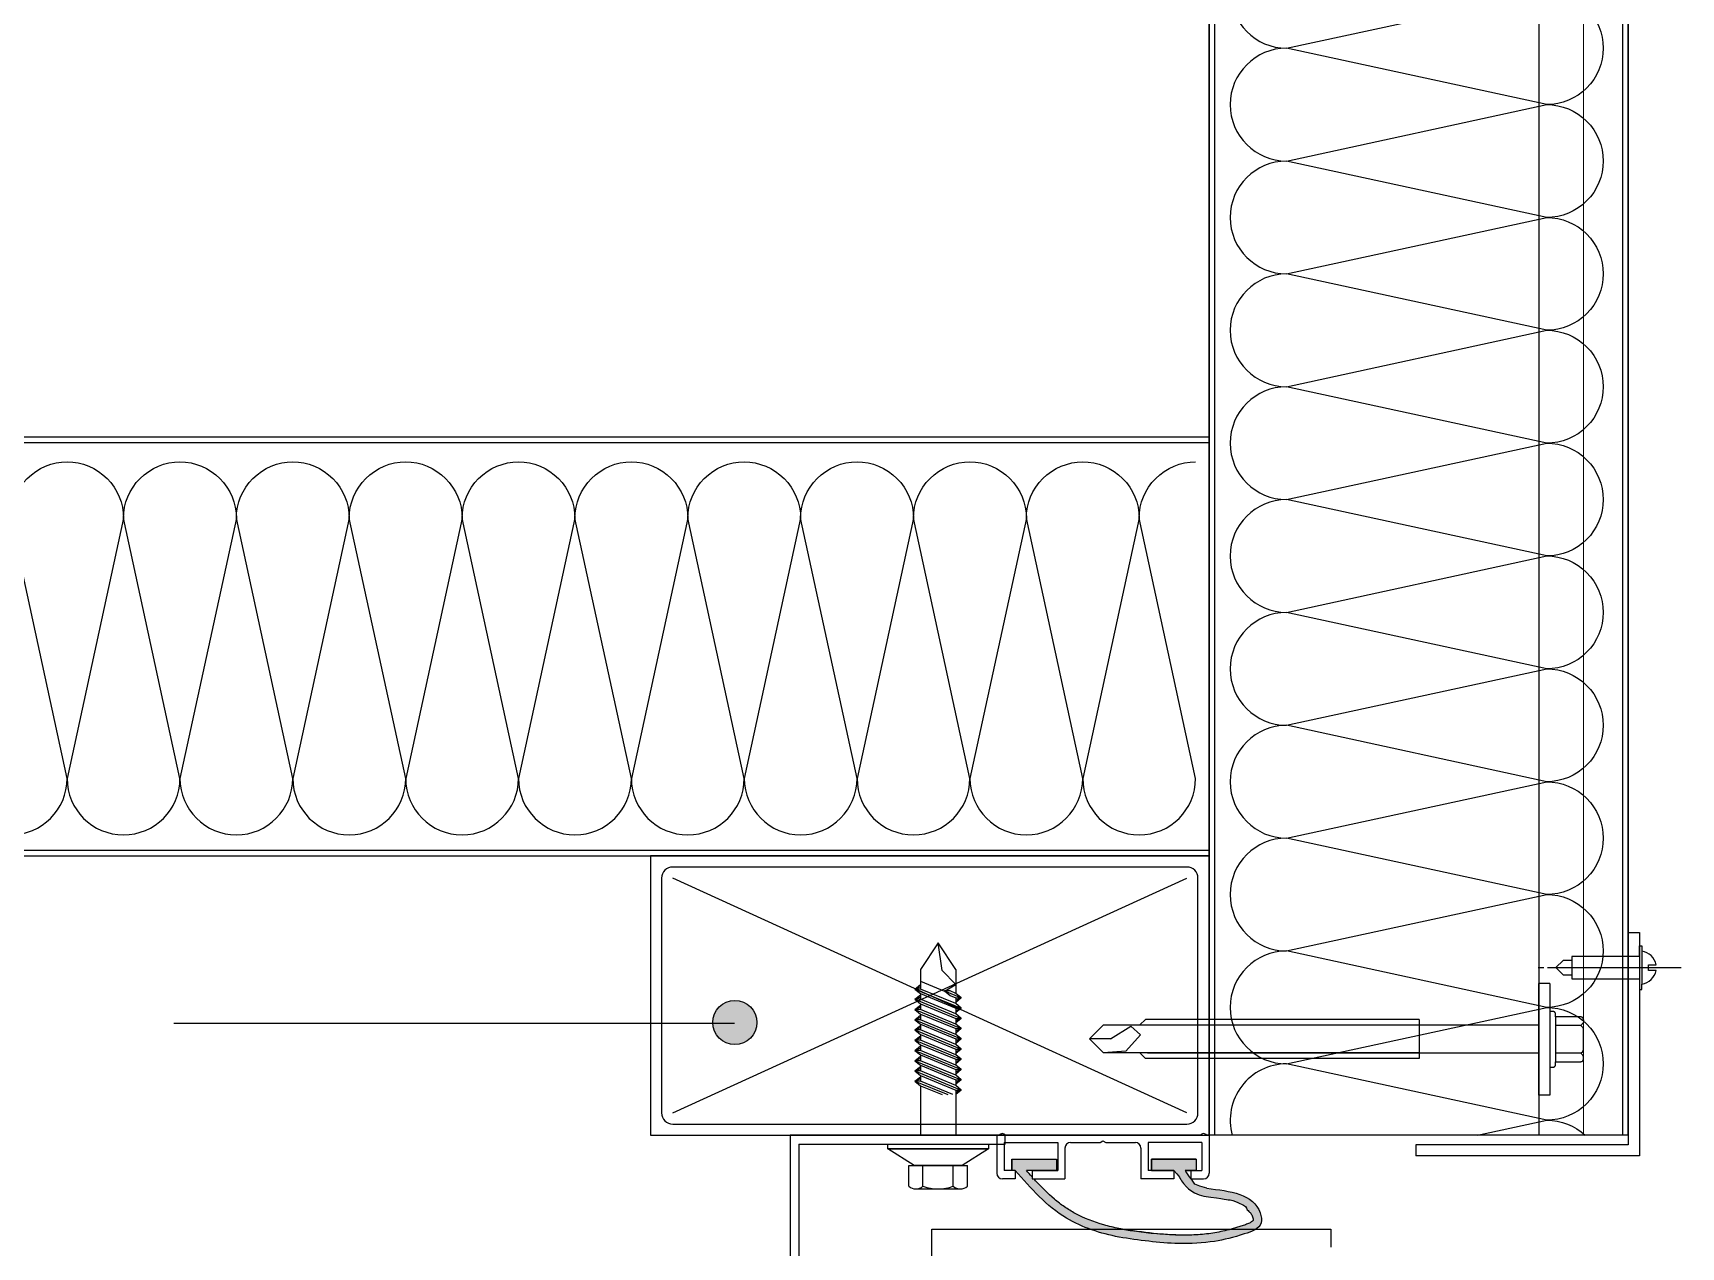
# Model space of a CAD drawing. Header units: millimetres. Extents: x 2752880 to 2775018, y 665860 to 672840.
# Drawn here: x 2759597.2 to 2759892.2, y 671795.3 to 672012.6 of the extents above; entities that cross this region are included whole.
import ezdxf

# ---------------------------------------------------------------- set-up
doc = ezdxf.new("R2010")
doc.units = ezdxf.units.MM
doc.header["$LTSCALE"] = 10
doc.linetypes.add('CEN', pattern=[62, 60, -1, 0, -1])
for name, color, linetype in [('4', 4, 'Continuous'), ('CEN', 1, 'CEN'), ('FIN(패널-T75 글라스울)', 6, 'Continuous'), ('OVERHEAD DOOR - ETC', 252, 'Continuous'), ('Part', 1, 'Continuous'), ('xref 단면도$0$내부우레탄-1', 13, 'Continuous')]:
    doc.layers.add(name, color=color, linetype=linetype)

# ---------------------------------------------------------------- blocks, each defined once
blk = doc.blocks.new('B')
at = {"color": 4}
for p, q in [((6.57, 0), (-2.98, 0)), ((4.83, 0.8), (0, 0.8)), ((4.83, -0.8), (4.83, 0.8)), ((-2.3, 0), (-2.7, 0)), ((0, -0.8), (4.83, -0.8)), ((7.25, 0), (6.85, 0))]:
    blk.add_line(p, q, dxfattribs=at)
blk.add_lwpolyline([(-0.64, 0.2), (-0.64, -0.2), (-1.19, -0.2, 0.327973), (-0.17, -1.18), (-0.17, 0), (-0.17, 1.18, 0.327973), (-1.19, 0.2)], format="xyb", close=True, dxfattribs=at)
blk.add_lwpolyline([(4.83, -0.52), (5.46, -0.52), (5.98, 0), (5.46, 0.52), (4.83, 0.52)], dxfattribs=at)
at = {"layer": '4'}
for p, q in [((-0.17, 1.57), (-0.17, 1.18)), ((0, 1.57), (-0.17, 1.57)), ((0, 0.8), (0, 1.57)), ((0, -0.8), (0, 0.8)), ((0, -0.8), (0, -1.57)), ((-0.17, -1.57), (-0.17, -1.18)), ((0, -1.57), (-0.17, -1.57))]:
    blk.add_line(p, q, dxfattribs=at)
blk = doc.blocks.new('ADDDA')
at = {"color": 4}
for p, q in [((2758499.09, 670896.96), (2758496.59, 670894.46)), ((2758499.09, 670893.22), (2758499.09, 670896.96)), ((2758499.09, 670896.96), (2758501.59, 670894.46)), ((2758496.93, 670890.47), (2758496.59, 670894.46)), ((2758496.59, 670837.96), (2758496.59, 670894.46)), ((2758499.09, 670893.22), (2758501.38, 670889.59)), ((2758501.59, 670894.46), (2758501.59, 670837.96)), ((2758499.84, 670887.82), (2758496.93, 670890.47)), ((2758501.38, 670889.59), (2758499.84, 670887.82)), ((2758495.59, 670886.96), (2758496.59, 670887.96)), ((2758495.59, 670837.96), (2758495.59, 670886.96)), ((2758496.59, 670886.58), (2758496.59, 670816.56)), ((2758502.59, 670886.96), (2758501.59, 670887.96)), ((2758501.59, 670886.58), (2758501.59, 670816.56)), ((2758502.59, 670837.96), (2758502.59, 670886.96)), ((2758502.59, 670837.96), (2758495.59, 670837.96)), ((2758489.02, 670816.56), (2758509.02, 670816.56)), ((2758509.02, 670814.56), (2758489.02, 670814.56)), ((2758494.02, 670814.56), (2758494.02, 670814.06)), ((2758494.52, 670813.56), (2758495.02, 670813.56)), ((2758503.02, 670813.56), (2758495.02, 670813.56)), ((2758495.02, 670813.56), (2758495.02, 670809.06)), ((2758496.52, 670809.06), (2758496.52, 670813.56)), ((2758501.52, 670809.06), (2758501.52, 670813.56)), ((2758503.02, 670809.06), (2758503.02, 670813.56)), ((2758503.02, 670813.56), (2758503.52, 670813.56)), ((2758504.02, 670814.06), (2758504.02, 670814.56)), ((2758496.52, 670809.06), (2758496.16, 670808.71)), ((2758496.52, 670809.06), (2758496.87, 670808.71)), ((2758501.52, 670809.06), (2758501.16, 670808.71)), ((2758501.52, 670809.06), (2758502.02, 670808.56)), ((2758495.52, 670808.56), (2758495.81, 670808.56)), ((2758497.23, 670808.56), (2758500.81, 670808.56)), ((2758502.52, 670808.56), (2758502.02, 670808.56))]:
    blk.add_line(p, q, dxfattribs=at)
for centre, start, end in [((2758494.52, 670814.06), 180, 270), ((2758503.52, 670814.06), 270, 0), ((2758495.52, 670809.06), 180, 270), ((2758502.52, 670809.06), 270, 0), ((2758495.81, 670809.06), 270, 315), ((2758497.23, 670809.06), 225, 270), ((2758500.81, 670809.06), 270, 315)]:
    blk.add_arc(centre, 0.5, start, end, dxfattribs=at)
at = {"layer": '4'}
for p, q in [((2758489.02, 670814.56), (2758489.02, 670816.56)), ((2758509.02, 670814.56), (2758509.02, 670816.56))]:
    blk.add_line(p, q, dxfattribs=at)

msp = doc.modelspace()

# ---------------------------------------------------------------- hatches: boundary and pattern name
at = {"linetype": 'ByBlock'}
h = msp.add_hatch(color=4, dxfattribs=at)
h.dxf.hatch_style = 1
h.paths.add_polyline_path([(2759726.76, 671835.51, 1), (2759718.88, 671835.51, 1)])
at = {"layer": 'OVERHEAD DOOR - ETC'}
h = msp.add_hatch(color=256, dxfattribs=at)
h.dxf.hatch_style = 1
edge = h.paths.add_edge_path()
edge.add_line((2759805.4, 671809.03), (2759803.4, 671809.03))
edge.add_spline(control_points=[(2759803.4, 671809.03), (2759803.72, 671808.5), (2759804.04, 671807.97), (2759804.4, 671807.53)], knot_values=[0, 0, 0, 0, 1.802776, 1.802776, 1.802776, 1.802776], degree=3, periodic=0)
edge.add_line((2759804.39, 671807.53), (2759804.67, 671807.31))
edge.add_line((2759804.67, 671807.31), (2759805.14, 671806.59))
edge.add_line((2759805.14, 671806.59), (2759806.02, 671806.25))
edge.add_line((2759806.02, 671806.25), (2759807.29, 671805.84))
edge.add_spline(control_points=[(2759807.29, 671805.84), (2759811.47, 671805.35), (2759816.37, 671804.77), (2759817.37, 671798.83), (2759813.11, 671797.3), (2759808.49, 671796.13), (2759800.74, 671795.72), (2759795.12, 671796.57), (2759791.59, 671797.09)], knot_values=[0, 0, 0, 0, 10.510022, 12.30215, 15.888405, 21.408051, 27.790202, 38.523805, 38.523805, 38.523805, 38.523805], degree=3, periodic=0)
edge.add_spline(control_points=[(2759791.59, 671797.09), (2759791.57, 671797.1), (2759788.36, 671797.75), (2759780.82, 671800.09), (2759775.8, 671805.83), (2759773, 671809.03)], knot_values=[81.368069, 81.368069, 81.368069, 81.368069, 81.427954, 91.382666, 103.911951, 103.911951, 103.911951, 103.911951], degree=3, periodic=0)
edge.add_line((2759773, 671809.03), (2759772.4, 671809.03))
edge.add_line((2759772.4, 671809.03), (2759772.4, 671811.03))
edge.add_line((2759772.4, 671811.03), (2759780.4, 671811.03))
edge.add_line((2759780.4, 671811.03), (2759780.4, 671809.03))
edge.add_line((2759780.4, 671809.03), (2759774.99, 671809.03))
edge.add_spline(control_points=[(2759774.99, 671809.03), (2759775.33, 671808.65), (2759775.66, 671808.27), (2759776, 671807.9)], knot_values=[101.110526, 101.110526, 101.110526, 101.110526, 102.614786, 102.614786, 102.614786, 102.614786], degree=3, periodic=0)
edge.add_line((2759776, 671807.9), (2759776, 671807.53))
edge.add_line((2759776, 671807.53), (2759776.34, 671807.53))
edge.add_spline(control_points=[(2759776.34, 671807.53), (2759776.43, 671807.42), (2759776.53, 671807.31), (2759777.72, 671806.03), (2759778.83, 671804.91), (2759780.59, 671803.42), (2759781.19, 671802.95), (2759782.42, 671802.09), (2759783.06, 671801.69), (2759785.31, 671800.48), (2759787.06, 671799.82), (2759789.75, 671799.04), (2759790.66, 671798.82), (2759791.65, 671798.61), (2759791.75, 671798.59), (2759791.85, 671798.57)], knot_values=[81.408921, 81.408921, 81.408921, 81.408921, 81.846453, 81.846453, 86.724969, 86.724969, 89.164228, 89.164228, 91.603486, 91.603486, 97.394899, 97.394899, 100.290605, 100.290605, 100.605478, 100.605478, 100.605478, 100.605478], degree=3, periodic=0)
edge.add_spline(control_points=[(2759791.85, 671798.57), (2759792.65, 671798.41), (2759793.44, 671798.27), (2759795.41, 671797.97), (2759796.58, 671797.84), (2759798.36, 671797.68), (2759798.98, 671797.64), (2759799.6, 671797.6)], knot_values=[72.981686, 72.981686, 72.981686, 72.981686, 75.56252, 75.56252, 79.405214, 79.405214, 81.408921, 81.408921, 81.408921, 81.408921], degree=3, periodic=0)
edge.add_spline(control_points=[(2759799.6, 671797.6), (2759800.42, 671797.53), (2759801.23, 671797.49), (2759802.14, 671797.46), (2759802.22, 671797.46), (2759802.31, 671797.46)], knot_values=[24.457688, 24.457688, 24.457688, 24.457688, 26.980257, 26.980257, 27.239597, 27.239597, 27.239597, 27.239597], degree=3, periodic=0)
edge.add_spline(control_points=[(2759802.31, 671797.46), (2759803.19, 671797.44), (2759804.07, 671797.45), (2759805.98, 671797.54), (2759807.01, 671797.63), (2759808.98, 671797.9), (2759809.92, 671798.09), (2759811.38, 671798.45), (2759811.88, 671798.59), (2759812.65, 671798.82), (2759812.92, 671798.9), (2759813.46, 671799.07), (2759813.74, 671799.16), (2759814.28, 671799.34), (2759814.53, 671799.44), (2759814.97, 671799.63), (2759815.15, 671799.73), (2759815.41, 671799.91), (2759815.49, 671799.99), (2759815.54, 671800.05), (2759815.54, 671800.06), (2759815.55, 671800.08), (2759815.55, 671800.08), (2759815.56, 671800.16), (2759815.57, 671800.25), (2759815.55, 671800.49), (2759815.52, 671800.62), (2759815.44, 671800.88), (2759815.38, 671801), (2759815.22, 671801.29), (2759815.1, 671801.45), (2759814.76, 671801.74), (2759814.55, 671801.88), (2759814.2, 671802.78), (2759813.56, 671802.94), (2759812.8, 671803.35), (2759812.14, 671803.68), (2759811.1, 671803.79), (2759810.54, 671803.93), (2759806.74, 671804.42)], knot_values=[0, 0, 0, 0, 2.699013, 2.699013, 5.918469, 5.918469, 9.137924, 9.137924, 10.747652, 10.747652, 11.552515, 11.552515, 12.357379, 12.357379, 13.187027, 13.187027, 14.016674, 14.016674, 14.846322, 14.846322, 15.271824, 15.271824, 15.697327, 15.697327, 16.368626, 16.368626, 17.039926, 17.039926, 17.711225, 17.711225, 18.939482, 18.939482, 20.167739, 20.167739, 21.883718, 21.883718, 23.599698, 23.599698, 24.457688, 24.457688, 24.457688, 24.457688], degree=3, periodic=0)
edge.add_spline(control_points=[(2759806.74, 671804.42), (2759806.17, 671804.54), (2759805.6, 671804.75), (2759804.7, 671805.24), (2759804.35, 671805.48), (2759803.86, 671805.91), (2759803.7, 671806.06), (2759803.4, 671806.38), (2759803.26, 671806.55), (2759802.88, 671807.03), (2759802.67, 671807.35), (2759802.35, 671807.86), (2759802.23, 671808.06), (2759801.4, 671809.03)], knot_values=[0, 0, 0, 0, 1.654202, 1.654202, 2.776859, 2.776859, 3.338188, 3.338188, 3.899517, 3.899517, 4.888564, 4.888564, 5.545615, 5.545615, 5.545615, 5.545615], degree=3, periodic=0)
edge.add_line((2759801.4, 671809.03), (2759797.4, 671809.03))
edge.add_line((2759797.4, 671809.03), (2759797.4, 671811.03))
edge.add_line((2759797.4, 671811.03), (2759805.4, 671811.03))
edge.add_line((2759805.4, 671811.03), (2759805.4, 671809.03))

# ---------------------------------------------------------------- linework, layer by layer
at = {"color": 4, "linetype": 'ByBlock'}
for p, q in [((2759807.7, 671815.33), (2759807.7, 672290.33)), ((2759807.7, 671815.33), (2759807.7, 672290.33)), ((2759808.7, 671815.33), (2759808.7, 672290.33)), ((2759866.7, 672290.33), (2759866.7, 671815.33)), ((2759881.7, 672290.33), (2759881.7, 671815.33)), ((2759882.7, 672290.33), (2759882.7, 671815.33)), ((2759262.28, 671940.33), (2759807.7, 671940.33)), ((2759262.28, 671939.33), (2759807.7, 671939.33)), ((2759262.28, 671866.33), (2759807.7, 671866.33)), ((2759262.28, 671865.33), (2759807.7, 671865.33)), ((2759622.42, 671835.42), (2759722.74, 671835.42)), ((2759882.7, 671815.33), (2759807.7, 671815.33))]:
    msp.add_line(p, q, dxfattribs=at)
at = {"color": 2, "linetype": 'ByBlock'}
for p, q in [((2759882.7, 671851.62), (2759882.7, 671813.62)), ((2759882.7, 671851.62), (2759884.7, 671851.62)), ((2759884.7, 671851.62), (2759884.7, 671811.62)), ((2759882.7, 671813.62), (2759844.7, 671813.62)), ((2759844.7, 671813.62), (2759844.7, 671811.62)), ((2759884.7, 671811.62), (2759844.7, 671811.62))]:
    msp.add_line(p, q, dxfattribs=at)
at = {"color": 4, "linetype": 'ByBlock'}
for points in [[(2759882.7, 671815.33), (2759882.7, 672290.33), (2759262.28, 672290.33)], [(2759882.7, 671815.33), (2759882.7, 672290.33)]]:
    msp.add_lwpolyline(points, dxfattribs=at)
msp.add_circle((2759722.82, 671835.51), 3.94, dxfattribs=at)
at = {"layer": 'FIN(패널-T75 글라스울)'}
msp.add_line((2759807.7, 672290.33), (2759807.7, 671815.33), dxfattribs=at)
at = {"layer": 'OVERHEAD DOOR - ETC'}
for p, q in [((2759807.7, 671865.33), (2759707.7, 671865.33)), ((2759707.7, 671865.33), (2759707.7, 671815.33)), ((2759807.7, 671815.33), (2759807.7, 671865.33)), ((2759803.7, 671863.33), (2759711.7, 671863.33)), ((2759709.7, 671861.33), (2759709.7, 671819.33)), ((2759711.7, 671819.33), (2759803.7, 671861.33)), ((2759803.7, 671819.33), (2759711.7, 671861.33)), ((2759805.7, 671819.33), (2759805.7, 671861.33)), ((2759759.2, 671849.77), (2759756.05, 671844.97)), ((2759762.35, 671844.97), (2759759.2, 671849.77)), ((2759759.94, 671844.8), (2759759.2, 671849.77)), ((2759756.05, 671844.97), (2759756.05, 671841.5)), ((2759762.35, 671842.3), (2759759.94, 671844.8)), ((2759762.35, 671844.97), (2759762.35, 671840.72)), ((2759755.05, 671841.5), (2759756.05, 671842.31)), ((2759756.05, 671841.9), (2759755.05, 671841.5)), ((2759755.05, 671841.5), (2759763.35, 671838.08)), ((2759755.05, 671841.5), (2759763.35, 671838.08)), ((2759756.05, 671841.5), (2759755.05, 671841.5)), ((2759755.05, 671841.5), (2759756.05, 671840.7)), ((2759756.05, 671842.93), (2759760.34, 671841.13)), ((2759762.35, 671838.89), (2759756.05, 671841.5)), ((2759760.34, 671841.13), (2759762.35, 671842.3)), ((2759755.05, 671839.67), (2759756.05, 671840.47)), ((2759756.05, 671840.07), (2759755.05, 671839.67)), ((2759755.05, 671839.67), (2759763.35, 671836.25)), ((2759755.05, 671839.67), (2759763.35, 671836.25)), ((2759756.05, 671839.67), (2759755.05, 671839.67)), ((2759755.05, 671839.67), (2759756.05, 671838.86)), ((2759755.05, 671837.84), (2759756.05, 671838.64)), ((2759756.05, 671840.7), (2759756.05, 671839.67)), ((2759756.05, 671840.7), (2759762.35, 671838.08)), ((2759762.35, 671837.06), (2759756.05, 671839.67)), ((2759756.05, 671838.86), (2759756.05, 671837.84)), ((2759756.05, 671838.86), (2759762.35, 671836.25)), ((2759760.34, 671841.16), (2759763.35, 671839.92)), ((2759760.34, 671841.16), (2759763.35, 671839.92)), ((2759761.34, 671841.16), (2759760.34, 671841.16)), ((2759760.34, 671841.16), (2759761.34, 671840.35)), ((2759762.35, 671840.72), (2759761.34, 671841.16)), ((2759761.34, 671840.35), (2759762.35, 671839.92)), ((2759763.35, 671839.92), (2759762.35, 671840.72)), ((2759762.35, 671839.92), (2759762.35, 671838.89)), ((2759762.35, 671839.92), (2759763.35, 671839.92)), ((2759762.35, 671839.52), (2759763.35, 671839.92)), ((2759763.35, 671839.92), (2759762.35, 671839.11)), ((2759763.35, 671838.08), (2759762.35, 671838.89)), ((2759756.05, 671838.24), (2759755.05, 671837.84)), ((2759755.05, 671837.84), (2759763.35, 671834.42)), ((2759755.05, 671837.84), (2759763.35, 671834.42)), ((2759756.05, 671837.84), (2759755.05, 671837.84)), ((2759755.05, 671837.84), (2759756.05, 671837.03)), ((2759755.05, 671836), (2759756.05, 671836.81)), ((2759756.05, 671836.4), (2759755.05, 671836)), ((2759755.05, 671836), (2759763.35, 671832.59)), ((2759755.05, 671836), (2759763.35, 671832.59)), ((2759756.05, 671836), (2759755.05, 671836)), ((2759755.05, 671836), (2759756.05, 671835.2)), ((2759762.35, 671835.22), (2759756.05, 671837.84)), ((2759756.05, 671837.03), (2759756.05, 671836)), ((2759756.05, 671837.03), (2759762.35, 671834.42)), ((2759762.35, 671833.39), (2759756.05, 671836)), ((2759762.35, 671838.08), (2759762.35, 671837.06)), ((2759762.35, 671837.68), (2759763.35, 671838.08)), ((2759763.35, 671838.08), (2759762.35, 671837.28)), ((2759762.35, 671838.08), (2759763.35, 671838.08)), ((2759763.35, 671836.25), (2759762.35, 671837.06)), ((2759762.35, 671836.25), (2759762.35, 671835.22)), ((2759762.35, 671835.85), (2759763.35, 671836.25)), ((2759763.35, 671836.25), (2759762.35, 671835.45)), ((2759762.35, 671836.25), (2759763.35, 671836.25)), ((2759755.05, 671834.17), (2759756.05, 671834.97)), ((2759756.05, 671834.57), (2759755.05, 671834.17)), ((2759755.05, 671834.17), (2759763.35, 671830.75)), ((2759755.05, 671834.17), (2759763.35, 671830.75)), ((2759756.05, 671834.17), (2759755.05, 671834.17)), ((2759755.05, 671834.17), (2759756.05, 671833.37)), ((2759755.05, 671832.34), (2759756.05, 671833.14)), ((2759756.05, 671832.74), (2759755.05, 671832.34)), ((2759756.05, 671835.2), (2759756.05, 671834.17)), ((2759756.05, 671835.2), (2759762.35, 671832.59)), ((2759762.35, 671831.56), (2759756.05, 671834.17)), ((2759756.05, 671833.37), (2759756.05, 671832.34)), ((2759756.05, 671833.37), (2759762.35, 671830.75)), ((2759763.35, 671834.42), (2759762.35, 671835.22)), ((2759762.35, 671834.42), (2759762.35, 671833.39)), ((2759762.35, 671834.42), (2759763.35, 671834.42)), ((2759762.35, 671834.02), (2759763.35, 671834.42)), ((2759763.35, 671834.42), (2759762.35, 671833.61)), ((2759763.35, 671832.59), (2759762.35, 671833.39)), ((2759762.35, 671832.59), (2759762.35, 671831.56)), ((2759762.35, 671832.18), (2759763.35, 671832.59)), ((2759763.35, 671832.59), (2759762.35, 671831.78)), ((2759762.35, 671832.59), (2759763.35, 671832.59)), ((2759755.05, 671832.34), (2759763.35, 671828.92)), ((2759755.05, 671832.34), (2759763.35, 671828.92)), ((2759756.05, 671832.34), (2759755.05, 671832.34)), ((2759755.05, 671832.34), (2759756.05, 671831.53)), ((2759755.05, 671830.5), (2759756.05, 671831.31)), ((2759756.05, 671830.91), (2759755.05, 671830.5)), ((2759755.05, 671830.5), (2759763.35, 671827.09)), ((2759755.05, 671830.5), (2759763.35, 671827.09)), ((2759756.05, 671830.5), (2759755.05, 671830.5)), ((2759755.05, 671830.5), (2759756.05, 671829.7)), ((2759755.05, 671828.67), (2759756.05, 671829.48)), ((2759762.35, 671829.72), (2759756.05, 671832.34)), ((2759756.05, 671831.53), (2759756.05, 671830.5)), ((2759756.05, 671831.53), (2759762.35, 671828.92)), ((2759762.35, 671827.89), (2759756.05, 671830.5)), ((2759756.05, 671829.7), (2759756.05, 671828.67)), ((2759756.05, 671829.7), (2759762.35, 671827.09)), ((2759763.35, 671830.75), (2759762.35, 671831.56)), ((2759762.35, 671830.75), (2759762.35, 671829.72)), ((2759762.35, 671830.35), (2759763.35, 671830.75)), ((2759763.35, 671830.75), (2759762.35, 671829.95)), ((2759762.35, 671830.75), (2759763.35, 671830.75)), ((2759763.35, 671828.92), (2759762.35, 671829.72)), ((2759756.05, 671829.07), (2759755.05, 671828.67)), ((2759755.05, 671828.67), (2759763.35, 671825.25)), ((2759755.05, 671828.67), (2759763.35, 671825.25)), ((2759756.05, 671828.67), (2759755.05, 671828.67)), ((2759755.05, 671828.67), (2759756.05, 671827.87)), ((2759755.05, 671826.84), (2759756.05, 671827.64)), ((2759756.05, 671827.24), (2759755.05, 671826.84)), ((2759755.05, 671826.84), (2759763.35, 671823.42)), ((2759755.05, 671826.84), (2759763.35, 671823.42)), ((2759756.05, 671826.84), (2759755.05, 671826.84)), ((2759755.05, 671826.84), (2759756.05, 671826.03)), ((2759762.35, 671826.06), (2759756.05, 671828.67)), ((2759756.05, 671827.87), (2759756.05, 671826.84)), ((2759756.05, 671827.87), (2759762.35, 671825.25)), ((2759762.35, 671824.22), (2759756.05, 671826.84)), ((2759762.35, 671828.92), (2759762.35, 671827.89)), ((2759762.35, 671828.52), (2759763.35, 671828.92)), ((2759763.35, 671828.92), (2759762.35, 671828.12)), ((2759762.35, 671828.92), (2759763.35, 671828.92)), ((2759763.35, 671827.09), (2759762.35, 671827.89)), ((2759762.35, 671827.09), (2759762.35, 671826.06)), ((2759762.35, 671826.68), (2759763.35, 671827.09)), ((2759763.35, 671827.09), (2759762.35, 671826.28)), ((2759762.35, 671827.09), (2759763.35, 671827.09)), ((2759755.05, 671825), (2759756.05, 671825.81)), ((2759756.05, 671825.41), (2759755.05, 671825)), ((2759755.05, 671825), (2759760.96, 671822.61)), ((2759756.05, 671825), (2759755.05, 671825)), ((2759755.05, 671825), (2759756.05, 671824.2)), ((2759756.05, 671826.03), (2759756.05, 671825)), ((2759756.05, 671826.03), (2759762.35, 671823.42)), ((2759761.84, 671822.61), (2759756.05, 671825)), ((2759756.05, 671824.2), (2759756.05, 671815.33)), ((2759756.05, 671824.2), (2759759.9, 671822.61)), ((2759763.35, 671825.25), (2759762.35, 671826.06)), ((2759762.35, 671825.25), (2759762.35, 671824.22)), ((2759762.35, 671824.85), (2759763.35, 671825.25)), ((2759763.35, 671825.25), (2759762.35, 671824.45)), ((2759762.35, 671825.25), (2759763.35, 671825.25)), ((2759763.35, 671823.42), (2759762.35, 671824.22)), ((2759762.35, 671823.42), (2759762.35, 671815.33)), ((2759762.35, 671823.02), (2759763.35, 671823.42)), ((2759763.35, 671823.42), (2759762.35, 671822.62)), ((2759762.35, 671823.42), (2759763.35, 671823.42)), ((2759707.7, 671815.33), (2759807.7, 671815.33)), ((2759711.7, 671817.33), (2759803.7, 671817.33)), ((2759780.66, 671815.33), (2759732.7, 671815.33)), ((2759732.7, 671815.33), (2759732.7, 671666.13)), ((2759769.7, 671815.33), (2759769.7, 671808.53)), ((2759769.7, 671815.33), (2759770.14, 671815.33)), ((2759771.2, 671813.73), (2759771.2, 671815.33)), ((2759806.14, 671815.33), (2759771.26, 671815.33)), ((2759807.7, 671815.33), (2759807.26, 671815.33)), ((2759807.7, 671815.33), (2759807.7, 671808.53)), ((2759734.3, 671813.73), (2759734.3, 671666.13)), ((2759734.3, 671813.73), (2759771.2, 671813.73)), ((2759750.2, 671812.93), (2759750.2, 671813.73)), ((2759750.2, 671813.73), (2759768.2, 671813.73)), ((2759768.2, 671812.93), (2759750.2, 671812.93)), ((2759754.9, 671809.93), (2759750.2, 671812.93)), ((2759750.2, 671812.93), (2759768.2, 671812.93)), ((2759768.2, 671812.93), (2759763.5, 671809.93)), ((2759768.2, 671813.73), (2759768.2, 671812.93)), ((2759771, 671814.03), (2759771, 671809.03)), ((2759771, 671814.03), (2759780.6, 671814.03)), ((2759780.6, 671814.03), (2759780.6, 671809.03)), ((2759781.9, 671813.03), (2759781.9, 671807.53)), ((2759782.9, 671814.03), (2759788.2, 671814.03)), ((2759788.2, 671814.03), (2759788.7, 671814.33)), ((2759788.7, 671814.33), (2759789.2, 671814.03)), ((2759789.2, 671814.03), (2759794.5, 671814.03)), ((2759795.5, 671813.03), (2759795.5, 671807.53)), ((2759796.8, 671814.03), (2759796.8, 671809.03)), ((2759806.4, 671814.03), (2759796.8, 671814.03)), ((2759806.4, 671814.03), (2759806.4, 671809.03)), ((2759753.95, 671809.93), (2759764.45, 671809.93)), ((2759753.95, 671806.23), (2759753.95, 671809.93)), ((2759763.5, 671809.93), (2759754.9, 671809.93)), ((2759756.49, 671806.23), (2759756.49, 671809.93)), ((2759761.92, 671806.23), (2759761.92, 671809.93)), ((2759764.45, 671806.23), (2759764.45, 671809.93)), ((2759773, 671809.03), (2759771, 671809.03)), ((2759772.4, 671811.03), (2759780.4, 671811.03)), ((2759772.4, 671811.03), (2759772.4, 671809.03)), ((2759772.4, 671809.03), (2759772.4, 671811.03)), ((2759772.4, 671811.03), (2759780.4, 671811.03)), ((2759772.4, 671809.03), (2759772.4, 671811.03)), ((2759772.4, 671811.03), (2759780.4, 671811.03)), ((2759773, 671809.03), (2759772.4, 671809.03)), ((2759773, 671809.03), (2759772.4, 671809.03)), ((2759773, 671809.03), (2759772.4, 671809.03)), ((2759773, 671809.03), (2759773, 671807.53)), ((2759780.4, 671809.03), (2759774.99, 671809.03)), ((2759780.4, 671809.03), (2759774.99, 671809.03)), ((2759780.4, 671809.03), (2759774.99, 671809.03)), ((2759776, 671809.03), (2759780.6, 671809.03)), ((2759776, 671809.03), (2759776, 671807.53)), ((2759780.4, 671811.03), (2759780.4, 671809.03)), ((2759780.4, 671811.03), (2759780.4, 671809.03)), ((2759780.4, 671811.03), (2759780.4, 671809.03)), ((2759801.4, 671809.03), (2759796.8, 671809.03)), ((2759805.4, 671811.03), (2759797.4, 671811.03)), ((2759797.4, 671811.03), (2759797.4, 671809.03)), ((2759797.4, 671811.03), (2759805.4, 671811.03)), ((2759797.4, 671809.03), (2759797.4, 671811.03)), ((2759797.4, 671811.03), (2759805.4, 671811.03)), ((2759797.4, 671809.03), (2759797.4, 671811.03)), ((2759797.4, 671809.03), (2759801.4, 671809.03)), ((2759801.4, 671809.03), (2759797.4, 671809.03)), ((2759801.4, 671809.03), (2759797.4, 671809.03)), ((2759801.4, 671809.03), (2759801.4, 671807.53)), ((2759803.4, 671809.03), (2759805.4, 671809.03)), ((2759805.4, 671809.03), (2759803.4, 671809.03)), ((2759805.4, 671809.03), (2759803.4, 671809.03)), ((2759804.4, 671809.03), (2759806.4, 671809.03)), ((2759804.4, 671809.03), (2759804.4, 671807.53)), ((2759805.4, 671811.03), (2759805.4, 671809.03)), ((2759805.4, 671811.03), (2759805.4, 671809.03)), ((2759805.4, 671811.03), (2759805.4, 671809.03)), ((2759773, 671807.53), (2759770.7, 671807.53)), ((2759776, 671807.9), (2759776, 671807.53)), ((2759776, 671807.9), (2759776, 671807.53)), ((2759776, 671807.53), (2759781.9, 671807.53)), ((2759776, 671807.53), (2759776.34, 671807.53)), ((2759776, 671807.53), (2759776.34, 671807.53)), ((2759801.4, 671807.53), (2759795.5, 671807.53)), ((2759804.4, 671807.53), (2759806.7, 671807.53)), ((2759804.67, 671807.31), (2759804.4, 671807.53)), ((2759805.14, 671806.59), (2759804.67, 671807.31)), ((2759806.02, 671806.25), (2759805.14, 671806.59)), ((2759807.29, 671805.84), (2759806.02, 671806.25)), ((2759755.13, 671805.73), (2759763.27, 671805.73)), ((2759758.1, 671716.13), (2759758.1, 671798.53)), ((2759758.1, 671798.53), (2759829.49, 671798.53)), ((2759829.49, 671798.53), (2759829.49, 671795.33))]:
    msp.add_line(p, q, dxfattribs=at)
for centre, radius, start, end in [((2759711.7, 671861.33), 2, 90, 180), ((2759803.7, 671861.33), 2, 0, 90), ((2759711.7, 671819.33), 2, 180, 270), ((2759803.7, 671819.33), 2, 270, 0), ((2759770.7, 671814.96), 0.671, 33.5584, 146.4416), ((2759806.7, 671814.96), 0.671, 33.5584, 146.4416), ((2759782.9, 671813.03), 1, 90, 180), ((2759794.5, 671813.03), 1, 0, 90), ((2759755.22, 671807.59), 1.86, 226.9662, 313.0338), ((2759759.2, 671813.34), 7.61, 249.1195, 290.8805), ((2759763.18, 671807.59), 1.86, 226.9662, 313.0338), ((2759770.7, 671808.53), 1, 180, 270), ((2759806.7, 671808.53), 1, 270, 0)]:
    msp.add_arc(centre, radius, start, end, dxfattribs=at)
for points, knots in [([(2759791.59, 671797.09), (2759791.57, 671797.1), (2759788.36, 671797.75), (2759780.82, 671800.09), (2759775.8, 671805.83), (2759773, 671809.03)], [81.368069, 81.368069, 81.368069, 81.368069, 81.427954, 91.382666, 103.911951, 103.911951, 103.911951, 103.911951]), ([(2759791.59, 671797.09), (2759791.57, 671797.1), (2759788.36, 671797.75), (2759780.82, 671800.09), (2759775.8, 671805.83), (2759773, 671809.03)], [81.368069, 81.368069, 81.368069, 81.368069, 81.427954, 91.382666, 103.911951, 103.911951, 103.911951, 103.911951]), ([(2759801.4, 671809.03), (2759802.23, 671808.06), (2759802.35, 671807.86), (2759802.67, 671807.35), (2759802.88, 671807.03), (2759803.26, 671806.55), (2759803.4, 671806.38), (2759803.7, 671806.06), (2759803.86, 671805.91), (2759804.35, 671805.48), (2759804.7, 671805.24), (2759805.6, 671804.75), (2759806.17, 671804.54), (2759806.74, 671804.42)], [0, 0, 0, 0, 0.65705, 0.65705, 1.646098, 1.646098, 2.207426, 2.207426, 2.768755, 2.768755, 3.891413, 3.891413, 5.545615, 5.545615, 5.545615, 5.545615]), ([(2759802.31, 671797.46), (2759800.76, 671797.52), (2759799.25, 671797.61), (2759796.58, 671797.84), (2759795.41, 671797.97), (2759793.35, 671798.28), (2759792.46, 671798.44), (2759790.66, 671798.82), (2759789.75, 671799.04), (2759787.06, 671799.82), (2759785.31, 671800.48), (2759783.06, 671801.69), (2759782.42, 671802.09), (2759781.19, 671802.95), (2759780.59, 671803.42), (2759778.83, 671804.91), (2759777.72, 671806.03), (2759776.53, 671807.31), (2759776.43, 671807.42), (2759776.34, 671807.53)], [70.088544, 70.088544, 70.088544, 70.088544, 74.985393, 74.985393, 78.828087, 78.828087, 81.723794, 81.723794, 84.6195, 84.6195, 90.410913, 90.410913, 92.850171, 92.850171, 95.28943, 95.28943, 100.167946, 100.167946, 100.605478, 100.605478, 100.605478, 100.605478]), ([(2759807.29, 671805.84), (2759811.47, 671805.35), (2759816.37, 671804.77), (2759817.37, 671798.83), (2759813.11, 671797.3), (2759808.49, 671796.13), (2759800.74, 671795.72), (2759795.12, 671796.57), (2759791.59, 671797.09)], [0, 0, 0, 0, 10.510012, 12.302138, 15.88839, 21.40803, 27.790179, 38.523783, 38.523783, 38.523783, 38.523783]), ([(2759806.74, 671804.42), (2759810.54, 671803.93), (2759811.1, 671803.79), (2759812.14, 671803.68), (2759812.8, 671803.35), (2759813.56, 671802.94), (2759814.2, 671802.78), (2759814.55, 671801.88), (2759814.76, 671801.74), (2759815.1, 671801.45), (2759815.22, 671801.29), (2759815.38, 671801), (2759815.44, 671800.88), (2759815.52, 671800.62), (2759815.55, 671800.49), (2759815.57, 671800.25), (2759815.56, 671800.16), (2759815.55, 671800.08), (2759815.55, 671800.08), (2759815.54, 671800.06), (2759815.54, 671800.05), (2759815.49, 671799.99), (2759815.41, 671799.91), (2759815.15, 671799.73), (2759814.97, 671799.63), (2759814.53, 671799.44), (2759814.28, 671799.34), (2759813.74, 671799.16), (2759813.46, 671799.07), (2759812.92, 671798.9), (2759812.65, 671798.82), (2759811.88, 671798.59), (2759811.38, 671798.45), (2759809.92, 671798.09), (2759808.98, 671797.9), (2759807.01, 671797.63), (2759805.98, 671797.54), (2759803.99, 671797.45), (2759803.02, 671797.44), (2759801.09, 671797.49), (2759800.13, 671797.55), (2759797.25, 671797.8), (2759795.33, 671798.06), (2759792.87, 671798.42), (2759792.34, 671798.5), (2759791.81, 671798.58)], [0, 0, 0, 0, 0.85799, 0.85799, 2.573969, 2.573969, 4.289949, 4.289949, 5.518206, 5.518206, 6.746463, 6.746463, 7.417762, 7.417762, 8.089062, 8.089062, 8.760361, 8.760361, 9.185864, 9.185864, 9.611366, 9.611366, 10.441014, 10.441014, 11.270661, 11.270661, 12.100309, 12.100309, 12.905173, 12.905173, 13.710036, 13.710036, 15.319764, 15.319764, 18.539219, 18.539219, 21.758675, 21.758675, 24.717028, 24.717028, 27.675381, 27.675381, 33.592087, 33.592087, 35.205692, 35.205692, 35.205692, 35.205692])]:
    msp.add_open_spline(points, degree=3, knots=knots, dxfattribs=at)
for points in [[(2759776, 671807.9), (2759775.66, 671808.27), (2759775.33, 671808.65), (2759774.99, 671809.03)], [(2759776, 671807.9), (2759775.66, 671808.27), (2759775.33, 671808.65), (2759774.99, 671809.03)], [(2759803.4, 671809.03), (2759803.72, 671808.5), (2759804.04, 671807.97), (2759804.4, 671807.53)], [(2759803.4, 671809.03), (2759803.72, 671808.5), (2759804.04, 671807.97), (2759804.4, 671807.53)]]:
    msp.add_open_spline(points, degree=3, dxfattribs=at)
at = {"layer": 'Part', "color": 0, "linetype": 'ByBlock', "lineweight": 0, "ltscale": 0.1}
msp.add_line((2759874.7, 672290.33), (2759874.7, 671815.33), dxfattribs=at)
at = {"layer": 'xref 단면도$0$내부우레탄-1', "color": 251, "linetype": 'ByBlock'}
for points in [[(2759878.21, 672030.07, -0.414214), (2759868.12, 672019.98), (2759821.56, 672030.07, 1), (2759821.56, 672009.88), (2759868.12, 672019.98, -0.414214), (2759878.21, 672009.88)], [(2759878.21, 672009.88, -0.414214), (2759868.12, 671999.78), (2759821.56, 672009.88, 1), (2759821.56, 671989.68), (2759868.12, 671999.78, -0.414214), (2759878.21, 671989.68)], [(2759878.21, 671989.68, -0.414214), (2759868.12, 671979.58), (2759821.56, 671989.68, 1), (2759821.56, 671969.49), (2759868.12, 671979.58, -0.414214), (2759878.21, 671969.49)], [(2759878.21, 671989.68, -0.414214), (2759868.12, 671979.58), (2759821.56, 671989.68, 1), (2759821.56, 671969.49), (2759868.12, 671979.58, -0.414214), (2759878.21, 671969.49)], [(2759878.21, 671969.49, -0.414214), (2759868.12, 671959.39), (2759821.56, 671969.49, 1), (2759821.56, 671949.29), (2759868.12, 671959.39, -0.414214), (2759878.21, 671949.29)], [(2759878.21, 671949.29, -0.414214), (2759868.12, 671939.19), (2759821.56, 671949.29, 1), (2759821.56, 671929.09), (2759868.12, 671939.19, -0.414214), (2759878.21, 671929.09)], [(2759878.21, 671949.29, -0.414214), (2759868.12, 671939.19), (2759821.56, 671949.29, 1), (2759821.56, 671929.09), (2759868.12, 671939.19, -0.414214), (2759878.21, 671929.09)], [(2759878.21, 671949.29, -0.414214), (2759868.12, 671939.19), (2759821.56, 671949.29, 1), (2759821.56, 671929.09), (2759868.12, 671939.19, -0.414214), (2759878.21, 671929.09)], [(2759583.12, 671935.84, -0.414214), (2759593.22, 671925.74), (2759583.12, 671879.19, 1), (2759603.32, 671879.19), (2759593.22, 671925.74, -0.414214), (2759603.32, 671935.84)], [(2759603.32, 671935.84, -0.414214), (2759613.42, 671925.74), (2759603.32, 671879.19, 1), (2759623.52, 671879.19), (2759613.42, 671925.74, -0.414214), (2759623.52, 671935.84)], [(2759623.52, 671935.84, -0.414214), (2759633.61, 671925.74), (2759623.52, 671879.19, 1), (2759643.71, 671879.19), (2759633.61, 671925.74, -0.414214), (2759643.71, 671935.84)], [(2759643.71, 671935.84, -0.414214), (2759653.81, 671925.74), (2759643.71, 671879.19, 1), (2759663.91, 671879.19), (2759653.81, 671925.74, -0.414214), (2759663.91, 671935.84)], [(2759663.91, 671935.84, -0.414214), (2759674.01, 671925.74), (2759663.91, 671879.19, 1), (2759684.1, 671879.19), (2759674.01, 671925.74, -0.414214), (2759684.1, 671935.84)], [(2759663.91, 671935.84, -0.414214), (2759674.01, 671925.74), (2759663.91, 671879.19, 1), (2759684.1, 671879.19), (2759674.01, 671925.74, -0.414214), (2759684.1, 671935.84)], [(2759684.1, 671935.84, -0.414214), (2759694.2, 671925.74), (2759684.1, 671879.19, 1), (2759704.3, 671879.19), (2759694.2, 671925.74, -0.414214), (2759704.3, 671935.84)], [(2759684.1, 671935.84, -0.414214), (2759694.2, 671925.74), (2759684.1, 671879.19, 1), (2759704.3, 671879.19), (2759694.2, 671925.74, -0.414214), (2759704.3, 671935.84)], [(2759704.3, 671935.84, -0.414214), (2759714.4, 671925.74), (2759704.3, 671879.19, 1), (2759724.5, 671879.19), (2759714.4, 671925.74, -0.414214), (2759724.5, 671935.84)], [(2759724.5, 671935.84, -0.414214), (2759734.59, 671925.74), (2759724.5, 671879.19, 1), (2759744.69, 671879.19), (2759734.59, 671925.74, -0.414214), (2759744.69, 671935.84)], [(2759744.69, 671935.84, -0.414214), (2759754.79, 671925.74), (2759744.69, 671879.19, 1), (2759764.89, 671879.19), (2759754.79, 671925.74, -0.414214), (2759764.89, 671935.84)], [(2759744.69, 671935.84, -0.414214), (2759754.79, 671925.74), (2759744.69, 671879.19, 1), (2759764.89, 671879.19), (2759754.79, 671925.74, -0.414214), (2759764.89, 671935.84)], [(2759764.89, 671935.84, -0.414214), (2759774.99, 671925.74), (2759764.89, 671879.19, 1), (2759785.08, 671879.19), (2759774.99, 671925.74, -0.414214), (2759785.08, 671935.84)], [(2759785.08, 671935.84, -0.414214), (2759795.18, 671925.74), (2759785.08, 671879.19, 1), (2759805.28, 671879.19), (2759795.18, 671925.74, -0.414214), (2759805.28, 671935.84)], [(2759878.21, 671929.09, -0.414214), (2759868.12, 671919), (2759821.56, 671929.09, 1), (2759821.56, 671908.9), (2759868.12, 671919, -0.414214), (2759878.21, 671908.9)], [(2759878.21, 671908.9, -0.414214), (2759868.12, 671898.8), (2759821.56, 671908.9, 1), (2759821.56, 671888.7), (2759868.12, 671898.8, -0.414214), (2759878.21, 671888.7)], [(2759878.21, 671908.9, -0.414214), (2759868.12, 671898.8), (2759821.56, 671908.9, 1), (2759821.56, 671888.7), (2759868.12, 671898.8, -0.414214), (2759878.21, 671888.7)], [(2759878.21, 671908.9, -0.414214), (2759868.12, 671898.8), (2759821.56, 671908.9, 1), (2759821.56, 671888.7), (2759868.12, 671898.8, -0.414214), (2759878.21, 671888.7)], [(2759878.21, 671888.7, -0.414214), (2759868.12, 671878.6), (2759821.56, 671888.7, 1), (2759821.56, 671868.51), (2759868.12, 671878.6, -0.414214), (2759878.21, 671868.51)], [(2759878.21, 671868.51, -0.414214), (2759868.12, 671858.41), (2759821.56, 671868.51, 1), (2759821.56, 671848.31), (2759868.12, 671858.41, -0.414214), (2759878.21, 671848.31)], [(2759878.21, 671868.51, -0.414214), (2759868.12, 671858.41), (2759821.56, 671868.51, 1), (2759821.56, 671848.31), (2759868.12, 671858.41, -0.414214), (2759878.21, 671848.31)], [(2759878.21, 671868.51, -0.414214), (2759868.12, 671858.41), (2759821.56, 671868.51, 1), (2759821.56, 671848.31), (2759868.12, 671858.41, -0.414214), (2759878.21, 671848.31)], [(2759878.21, 671848.31, -0.414214), (2759868.12, 671838.21), (2759821.56, 671848.31, 1), (2759821.56, 671828.11), (2759868.12, 671838.21, -0.414214), (2759878.21, 671828.11)], [(2759878.21, 671828.11, -0.414214), (2759868.12, 671818.02), (2759821.56, 671828.11, 0.495574), (2759811.83, 671815.33, 0.495574)], [(2759855.72, 671815.33), (2759868.12, 671818.02, -0.188983), (2759874.98, 671815.33, -0.188983)]]:
    msp.add_lwpolyline(points, format="xyb", dxfattribs=at)

# ---------------------------------------------------------------- block references
at = {"linetype": 'ByBlock', "xscale": 2.5, "yscale": 2.5, "zscale": 2.5, "rotation": 180}
msp.add_blockref('B', (2759884.7, 671845.33), dxfattribs=at)
at = {"layer": 'CEN', "rotation": 90}
msp.add_blockref('ADDDA', (3430683.26, -2086666.52), dxfattribs=at)

doc.saveas('drawing.dxf')
